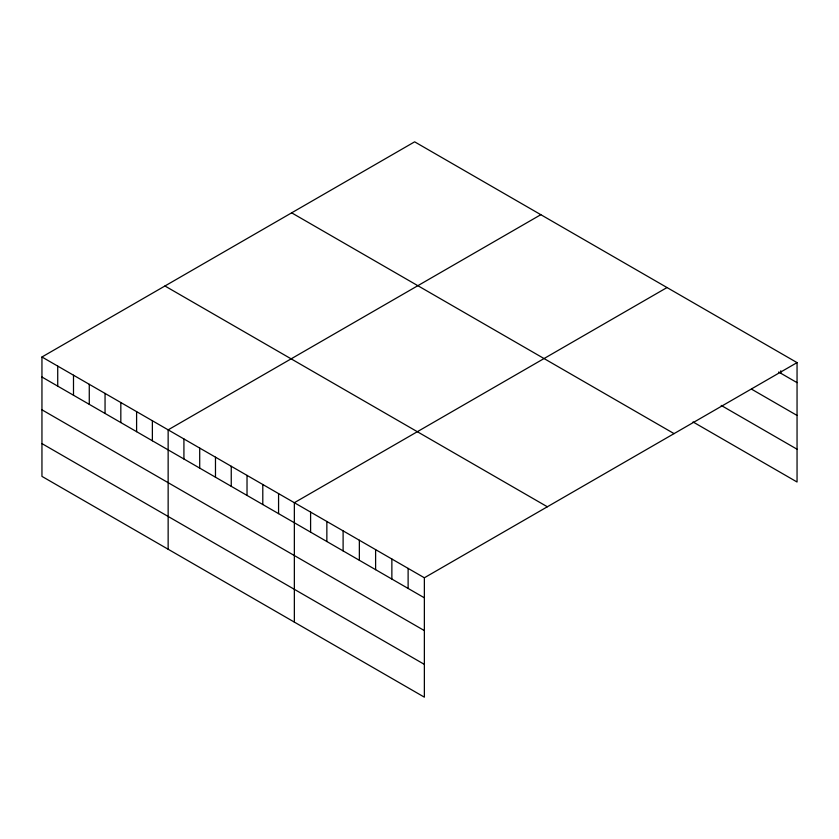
<?xml version="1.0" encoding="UTF-8"?>
<svg xmlns="http://www.w3.org/2000/svg" width="839" height="839" viewBox="0 0 839 839"><rect width="100%" height="100%" fill="white"/><g stroke="black" fill="none" stroke-linecap="round" stroke-linejoin="round"><path stroke-width="1.26" d="M41.95 356.995L424.366 577.777L424.366 697.167L41.95 476.384L41.95 356.995L414.634 141.833L797.05 362.616L797.05 482.006L693.035 421.954M540.83 214.69L168.146 429.851L168.146 549.241M667.026 287.546L294.353 502.708L294.353 622.108M424.366 577.777L797.05 362.616M778.634 372.013L797.05 382.647M751.545 389.16L797.05 415.441M721.204 405.426L797.05 449.222M291.647 212.833L674.063 433.616M164.937 285.984L547.353 506.777M41.95 377.026L424.366 597.819M41.95 409.82L424.366 630.603M41.95 443.6L424.366 664.383M780.794 370.765L780.794 373.271M408.121 568.402L408.121 588.433M391.865 559.015L391.865 579.046M375.61 549.629L375.61 569.66M359.354 540.243L359.354 560.284M343.109 530.867L343.109 550.898M326.853 521.48L326.853 541.512M310.598 512.094L310.598 532.136M278.569 493.605L278.569 513.636M262.796 484.502L262.796 504.533M247.023 475.388L247.023 495.43M231.249 466.285L231.249 486.316M215.476 457.171L215.476 477.213M199.703 448.068L199.703 468.099M183.919 438.965L183.919 458.996M152.373 420.748L152.373 440.779M136.6 411.634L136.6 431.676M120.826 402.531L120.826 422.562M105.053 393.418L105.053 413.459M89.27 384.314L89.27 404.346M73.496 375.211L73.496 395.242M57.723 366.098L57.723 386.139"/></g></svg>
